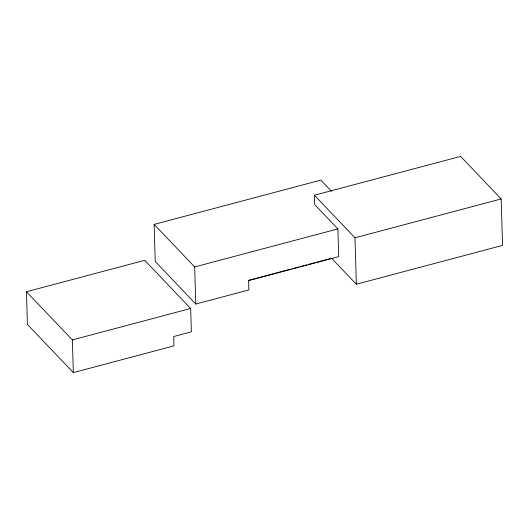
<?xml version="1.0" encoding="UTF-8"?>
<svg xmlns="http://www.w3.org/2000/svg" width="529" height="529" viewBox="0 0 529 529"><rect width="100%" height="100%" fill="white"/><g stroke="black" fill="none" stroke-linecap="round" stroke-linejoin="round"><path stroke-width="0.79" d="M331.604 258.264L356.354 284.232L502.55 245.396L501.175 198.957L460.607 156.399L314.411 195.234L314.689 204.571L337.886 228.905L338.705 256.664L248.61 280.601L248.888 289.938L195.796 304.043L155.235 261.491L154.137 224.395L320.819 180.118L331.465 191.28M26.45 291.737L144.748 260.314L190.665 308.486L191.359 331.835L173.677 336.53L173.955 345.873L73.339 372.601L27.422 324.429L26.45 291.737L72.367 339.909L73.339 372.601M154.137 224.395L194.692 266.94L337.886 228.905M314.411 195.234L354.979 237.786L501.175 198.957M248.683 280.291L255.057 278.598M256.651 278.175L263.032 276.475M264.626 276.052L290.937 269.063M292.537 268.639L298.911 266.947M300.505 266.523L306.886 264.831M308.48 264.407L314.861 262.715M316.454 262.285L330.81 258.476M72.367 339.909L190.665 308.486M354.979 237.786L356.354 284.232M194.692 266.94L195.796 304.043"/></g></svg>
